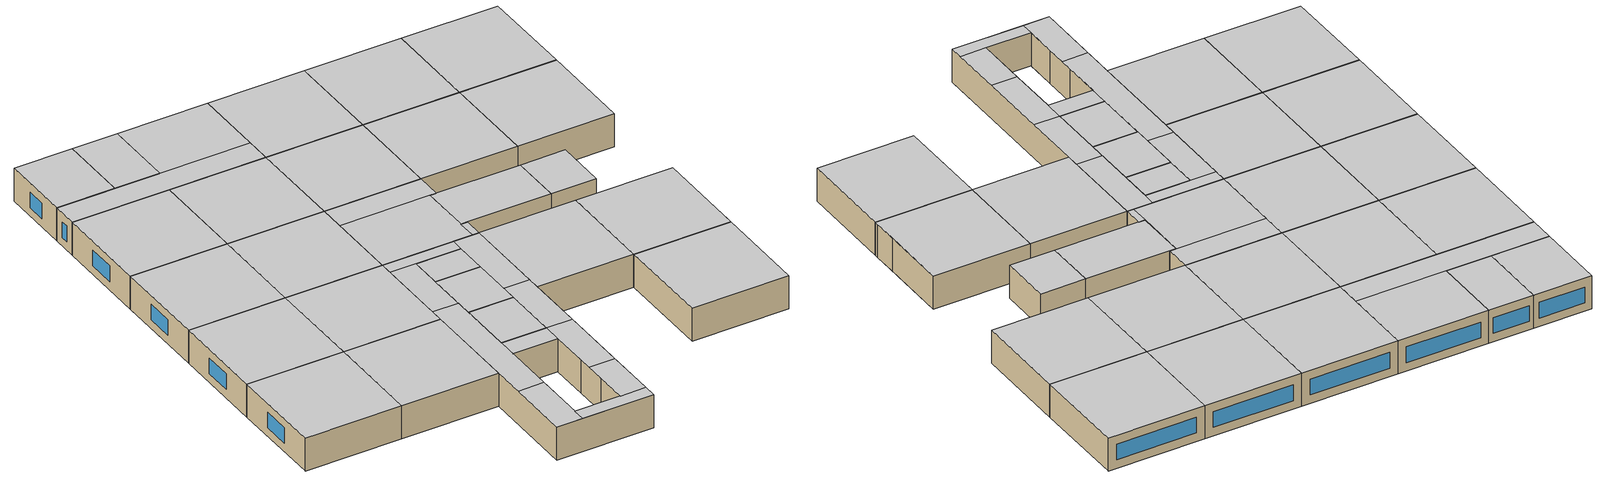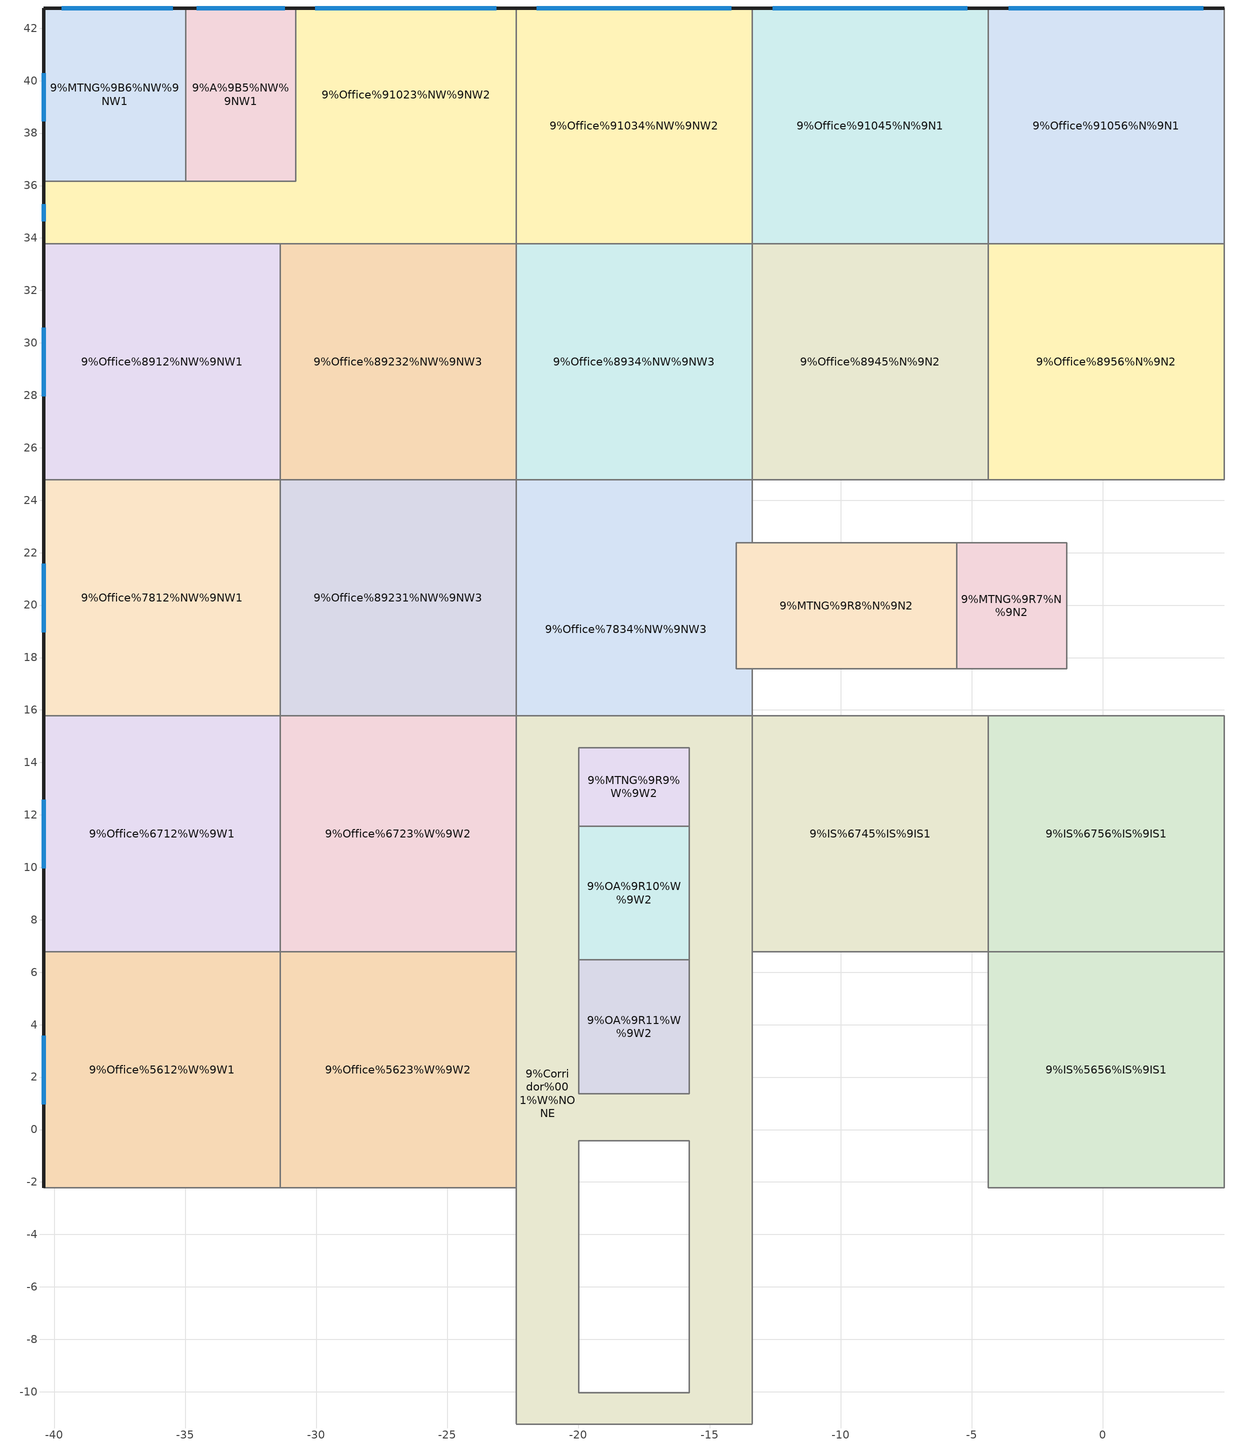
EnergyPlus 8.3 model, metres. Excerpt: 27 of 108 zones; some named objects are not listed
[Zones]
9%MTNG%9B6%NW%9NW1
 floor to OHUSupplyPlenum%OHU9 (Project Internal Floor): -34.98,36.16 -40.38,36.16 -40.38,42.77 -34.98,42.77 z34.68
 wall outside (Project Wall): -34.98,42.77 -40.38,42.77 -40.38,36.16 z34.68:37.85
 wall to 9%A%9B5%NW%9NW1 (Project Partition): -34.98,36.16 -34.98,42.77 z34.68:37.85
 wall to 9%Office%91023%NW%9NW2 (Project Partition): -40.38,36.16 -34.98,36.16 z34.68:37.85
 window (Project Window): -35.47,42.77 -39.7,42.77 / -40.38,40.29 -40.38,38.45 z35.49:36.99
 ceiling to OHUReturnPlenum%OHU9 (Project Internal Floor): -40.38,36.16 -34.98,36.16 -34.98,42.77 -40.38,42.77 z37.85
9%A%9B5%NW%9NW1
 floor to OHUSupplyPlenum%OHU9 (Project Internal Floor): -30.78,36.16 -34.98,36.16 -34.98,42.77 -30.78,42.77 z34.68
 wall outside (Project Wall): -30.78,42.77 -34.98,42.77 z34.68:37.85
 wall to 9%Office%91023%NW%9NW2 (Project Partition): -34.98,36.16 -30.78,36.16 -30.78,42.77 z34.68:37.85
 window (Project Window): -31.2,42.77 -34.57,42.77 z35.49:36.99
 ceiling to OHUReturnPlenum%OHU9 (Project Internal Floor): -34.98,36.16 -30.78,36.16 -30.78,42.77 -34.98,42.77 z37.85
9%Office%8912%NW%9NW1
 floor to OHUSupplyPlenum%OHU9 (Project Internal Floor): -31.38,24.77 -40.38,24.77 -40.38,33.77 -31.38,33.77 z34.68
 wall outside (Project Wall): -40.38,33.77 -40.38,24.77 z34.68:37.85
 wall to 9%Office%89232%NW%9NW3 (Project Partition): -31.38,24.77 -31.38,33.77 z34.68:37.85
 wall to 9%Office%7812%NW%9NW1 (Project Partition): -40.38,24.77 -31.38,24.77 z34.68:37.85
 wall to 9%Office%91023%NW%9NW2 (Project Partition): -31.38,33.77 -40.38,33.77 z34.68:37.85
 window (Project Window): -40.38,30.57 -40.38,27.97 z35.49:36.99
 ceiling to OHUReturnPlenum%OHU9 (Project Internal Floor): -40.38,24.77 -31.38,24.77 -31.38,33.77 -40.38,33.77 z37.85
9%Office%91023%NW%9NW2
 floor to OHUSupplyPlenum%OHU9 (Project Internal Floor): -22.38,33.77 -40.38,33.77 -40.38,36.16 -22.38,36.16 z34.68; -22.38,36.16 -30.78,36.16 -30.78,42.77 -22.38,42.77 z34.68
 wall outside (Project Wall): -22.38,42.77 -30.78,42.77 / -40.38,36.16 -40.38,33.77 z34.68:37.85
 wall to 9%Office%91034%NW%9NW2 (Project Partition): -22.38,33.77 -22.38,42.77 z34.68:37.85
 wall to 9%Office%89232%NW%9NW3 (Project Partition): -31.38,33.77 -22.38,33.77 z34.68:37.85
 window (Project Window): -23.13,42.77 -30.04,42.77 / -40.38,35.29 -40.38,34.64 z35.49:36.99
 ceiling to OHUReturnPlenum%OHU9 (Project Internal Floor): -30.78,36.16 -22.38,36.16 -22.38,42.77 -30.78,42.77 z37.85; -40.38,33.77 -22.38,33.77 -22.38,36.16 -40.38,36.16 z37.85
9%Office%8934%NW%9NW3
 floor to OHUSupplyPlenum%OHU9 (Project Internal Floor): -13.38,24.77 -22.38,24.77 -22.38,33.77 -13.38,33.77 z34.68
 wall to 9%Office%8945%N%9N2 (Project Partition): -13.38,24.77 -13.38,33.77 z34.68:37.85
 wall to 9%Office%89232%NW%9NW3 (Project Partition): -22.38,33.77 -22.38,24.77 z34.68:37.85
 wall to 9%Office%7834%NW%9NW3 (Project Partition): -22.38,24.77 -13.38,24.77 z34.68:37.85
 wall to 9%Office%91034%NW%9NW2 (Project Partition): -13.38,33.77 -22.38,33.77 z34.68:37.85
 ceiling to OHUReturnPlenum%OHU9 (Project Internal Floor): -22.38,24.77 -13.38,24.77 -13.38,33.77 -22.38,33.77 z37.85
9%Office%8945%N%9N2
 floor to OHUSupplyPlenum%OHU9 (Project Internal Floor): -4.38,24.77 -13.38,24.77 -13.38,33.77 -4.38,33.77 z34.68
 wall to 9%Office%8956%N%9N2 (Project Partition): -4.38,24.77 -4.38,33.77 z34.68:37.85
 wall to 9%Office%91045%N%9N1 (Project Partition): -4.38,33.77 -13.38,33.77 z34.68:37.85
 wall to 9%Corridor%000%N%NONE (Project Partition): -13.38,24.77 -4.38,24.77 z34.68:37.85
 ceiling to OHUReturnPlenum%OHU9 (Project Internal Floor): -13.38,24.77 -4.38,24.77 -4.38,33.77 -13.38,33.77 z37.85
9%Office%89232%NW%9NW3
 floor to OHUSupplyPlenum%OHU9 (Project Internal Floor): -22.38,24.77 -31.38,24.77 -31.38,33.77 -22.38,33.77 z34.68
 wall to 9%Office%89231%NW%9NW3 (Project Partition): -31.38,24.77 -22.38,24.77 z34.68:37.85
 ceiling to OHUReturnPlenum%OHU9 (Project Internal Floor): -31.38,24.77 -22.38,24.77 -22.38,33.77 -31.38,33.77 z37.85
9%Office%89231%NW%9NW3
 floor to OHUSupplyPlenum%OHU9 (Project Internal Floor): -22.38,15.77 -31.38,15.77 -31.38,24.77 -22.38,24.77 z34.68
 wall to 9%Office%7812%NW%9NW1 (Project Partition): -31.38,24.77 -31.38,15.77 z34.68:37.85
 wall to 9%Office%6723%W%9W2 (Project Partition): -31.38,15.77 -22.38,15.77 z34.68:37.85
 wall to 9%Office%7834%NW%9NW3 (Project Partition): -22.38,15.77 -22.38,24.77 z34.68:37.85
 ceiling to OHUReturnPlenum%OHU9 (Project Internal Floor): -31.38,15.77 -22.38,15.77 -22.38,24.77 -31.38,24.77 z37.85
9%Office%7812%NW%9NW1
 floor to OHUSupplyPlenum%OHU9 (Project Internal Floor): -31.38,15.77 -40.38,15.77 -40.38,24.77 -31.38,24.77 z34.68
 wall outside (Project Wall): -40.38,24.77 -40.38,15.77 z34.68:37.85
 wall to 9%Office%6712%W%9W1 (Project Partition): -40.38,15.77 -31.38,15.77 z34.68:37.85
 window (Project Window): -40.38,21.57 -40.38,18.97 z35.49:36.99
 ceiling to OHUReturnPlenum%OHU9 (Project Internal Floor): -40.38,15.77 -31.38,15.77 -31.38,24.77 -40.38,24.77 z37.85
9%IS%6756%IS%9IS1
 floor to OHUSupplyPlenum%OHU9 (Project Internal Floor): 4.62,6.77 -4.38,6.77 -4.38,15.77 4.62,15.77 z34.68
 wall to 9%Hall%6779%NONE%9E1 (Project Partition): 4.62,7.18 4.62,9.37 z34.68:37.85
 wall to 9%Corridor%000%N%NONE (Project Partition): 4.62,15.77 -4.38,15.77 z34.68:37.85
 wall to 9%IS%6745%IS%9IS1 (Project Partition): -4.38,15.77 -4.38,6.77 z34.68:37.85
 wall to 9%RSTRM%M1%EXT%NONE (Project Partition): 4.62,9.37 4.62,15.77 z34.68:37.85
 wall to 9%IS%5656%IS%9IS1 (Project Partition): -4.38,6.77 4.62,6.77 z34.68:37.85
 wall to 9%RSTRM%F%EXT%NONE (Project Partition): 4.62,6.77 4.62,7.18 z34.68:37.85
 ceiling to OHUReturnPlenum%OHU9 (Project Internal Floor): -4.38,6.77 4.62,6.77 4.62,15.77 -4.38,15.77 z37.85
9%Office%7834%NW%9NW3
 floor to OHUSupplyPlenum%OHU9 (Project Internal Floor): -13.38,15.77 -13.98,15.77 -13.98,17.57 -13.38,17.57 z34.68; -13.38,22.37 -22.38,22.37 -22.38,24.77 -13.38,24.77 z34.68; -13.98,15.77 -22.38,15.77 -22.38,22.37 -13.98,22.37 z34.68
 wall to 9%Corridor%001%W%NONE (Project Partition): -22.38,15.77 -13.38,15.77 z34.68:37.85
 wall to 9%MTNG%9R8%N%9N2 (Project Partition): -13.38,17.57 -13.98,17.57 -13.98,22.37 -13.38,22.37 z34.68:37.85
 wall to 9%Corridor%000%N%NONE (Project Partition): -13.38,15.77 -13.38,17.57 / -13.38,22.37 -13.38,24.77 z34.68:37.85
 ceiling to OHUReturnPlenum%OHU9 (Project Internal Floor): -13.98,15.77 -13.38,15.77 -13.38,17.57 -13.98,17.57 z37.85; -22.38,15.77 -13.98,15.77 -13.98,22.37 -22.38,22.37 z37.85; -22.38,22.37 -13.38,22.37 -13.38,24.77 -22.38,24.77 z37.85
9%Office%6723%W%9W2
 floor to OHUSupplyPlenum%OHU9 (Project Internal Floor): -22.38,6.77 -31.38,6.77 -31.38,15.77 -22.38,15.77 z34.68
 wall to 9%Office%6712%W%9W1 (Project Partition): -31.38,15.77 -31.38,6.77 z34.68:37.85
 wall to 9%Corridor%001%W%NONE (Project Partition): -22.38,6.77 -22.38,15.77 z34.68:37.85
 wall to 9%Office%5623%W%9W2 (Project Partition): -31.38,6.77 -22.38,6.77 z34.68:37.85
 ceiling to OHUReturnPlenum%OHU9 (Project Internal Floor): -31.38,6.77 -22.38,6.77 -22.38,15.77 -31.38,15.77 z37.85
9%Office%6712%W%9W1
 floor to OHUSupplyPlenum%OHU9 (Project Internal Floor): -31.38,6.77 -40.38,6.77 -40.38,15.77 -31.38,15.77 z34.68
 wall outside (Project Wall): -40.38,15.77 -40.38,6.77 z34.68:37.85
 wall to 9%Office%5612%W%9W1 (Project Partition): -40.38,6.77 -31.38,6.77 z34.68:37.85
 window (Project Window): -40.38,12.57 -40.38,9.97 z35.49:36.99
 ceiling to OHUReturnPlenum%OHU9 (Project Internal Floor): -40.38,6.77 -31.38,6.77 -31.38,15.77 -40.38,15.77 z37.85
9%Office%8956%N%9N2
 floor to OHUSupplyPlenum%OHU9 (Project Internal Floor): 4.62,24.77 -4.38,24.77 -4.38,33.77 4.62,33.77 z34.68
 wall to 9%Office%8967%N%9N2 (Project Partition): 4.62,24.77 4.62,33.77 z34.68:37.85
 wall to 9%Office%91056%N%9N1 (Project Partition): 4.62,33.77 -4.38,33.77 z34.68:37.85
 wall to 9%Corridor%000%N%NONE (Project Partition): -4.38,24.77 4.62,24.77 z34.68:37.85
 ceiling to OHUReturnPlenum%OHU9 (Project Internal Floor): -4.38,24.77 4.62,24.77 4.62,33.77 -4.38,33.77 z37.85
9%OA%9R10%W%9W2
 floor to OHUSupplyPlenum%OHU9 (Project Internal Floor): -15.78,6.47 -19.98,6.47 -19.98,11.57 -15.78,11.57 z34.68
 wall to 9%Corridor%001%W%NONE (Project Partition): -15.78,6.47 -15.78,11.57 / -19.98,11.57 -19.98,6.47 z34.68:37.85
 wall to 9%MTNG%9R9%W%9W2 (Project Partition): -15.78,11.57 -19.98,11.57 z34.68:37.85
 wall to 9%OA%9R11%W%9W2 (Project Partition): -19.98,6.47 -15.78,6.47 z34.68:37.85
 ceiling to OHUReturnPlenum%OHU9 (Project Internal Floor): -19.98,6.47 -15.78,6.47 -15.78,11.57 -19.98,11.57 z37.85
9%Corridor%001%W%NONE
 floor to OHUSupplyPlenum%OHU9 (Project Internal Floor): -19.98,-11.23 -22.38,-11.23 -22.38,-5.23 -19.98,-5.23 z34.68; -13.38,-11.23 -19.98,-11.23 -19.98,-10.03 -13.38,-10.03 z34.68; -13.38,-10.03 -15.78,-10.03 -15.78,-5.23 -13.38,-5.23 z34.68; -13.38,1.37 -15.78,1.37 -15.78,7.97 -13.38,7.97 z34.68; -13.38,-5.23 -15.78,-5.23 -15.78,1.37 -13.38,1.37 z34.68; -15.78,-0.43 -19.98,-0.43 -19.98,1.37 -15.78,1.37 z34.68; -19.98,7.97 -22.38,7.97 -22.38,14.57 -19.98,14.57 z34.68; -19.98,-5.23 -22.38,-5.23 -22.38,7.97 -19.98,7.97 z34.68; -15.78,14.57 -22.38,14.57 -22.38,15.77 -15.78,15.77 z34.68; -13.38,7.97 -15.78,7.97 -15.78,15.77 -13.38,15.77 z34.68
 wall to 9%MTNG%9R9%W%9W2 (Project Partition): -19.98,11.57 -19.98,14.57 -15.78,14.57 -15.78,11.57 z34.68:37.85
 wall to 9%OA%9R11%W%9W2 (Project Partition): -15.78,6.47 -15.78,1.37 -19.98,1.37 -19.98,6.47 z34.68:37.85
 wall to 9%ISRoom%9R14%W%9W2 (Project Partition): -15.78,-7.03 -15.78,-10.03 -19.98,-10.03 -19.98,-7.03 z34.68:37.85
 wall to 9%ISRoom%9R13%W%9W2 (Project Partition): -15.78,-4.03 -15.78,-7.03 / -19.98,-7.03 -19.98,-4.03 z34.68:37.85
 wall to 9%ISRoom%9R12%W%9W2 (Project Partition): -19.98,-4.03 -19.98,-0.43 -15.78,-0.43 -15.78,-4.03 z34.68:37.85
 wall to 9%IS%6745%IS%9IS1 (Project Partition): -13.38,6.77 -13.38,15.77 z34.68:37.85
 wall to 9%Office%5623%W%9W2 (Project Partition): -22.38,6.77 -22.38,-2.23 z34.68:37.85
 wall to 9%Office%4523%W%9W2 (Project Partition): -22.38,-2.23 -22.38,-11.23 z34.68:37.85
 wall to 9%Corridor%000%SW%NONE (Project Partition): -22.38,-11.23 -13.38,-11.23 z34.68:37.85
 wall to 9%Stair%0%NONE%NONE (Project Partition): -13.38,-11.23 -13.38,6.77 z34.68:37.85
 ceiling to OHUReturnPlenum%OHU9 (Project Internal Floor): -22.38,-5.23 -19.98,-5.23 -19.98,7.97 -22.38,7.97 z37.85; -22.38,7.97 -19.98,7.97 -19.98,14.57 -22.38,14.57 z37.85; -22.38,14.57 -15.78,14.57 -15.78,15.77 -22.38,15.77 z37.85; -15.78,7.97 -13.38,7.97 -13.38,15.77 -15.78,15.77 z37.85; -15.78,-10.03 -13.38,-10.03 -13.38,-5.23 -15.78,-5.23 z37.85; -19.98,-11.23 -13.38,-11.23 -13.38,-10.03 -19.98,-10.03 z37.85; -22.38,-11.23 -19.98,-11.23 -19.98,-5.23 -22.38,-5.23 z37.85; -15.78,1.37 -13.38,1.37 -13.38,7.97 -15.78,7.97 z37.85; -19.98,-0.43 -15.78,-0.43 -15.78,1.37 -19.98,1.37 z37.85; -15.78,-5.23 -13.38,-5.23 -13.38,1.37 -15.78,1.37 z37.85
9%Office%5623%W%9W2
 floor to OHUSupplyPlenum%OHU9 (Project Internal Floor): -22.38,-2.23 -31.38,-2.23 -31.38,6.77 -22.38,6.77 z34.68
 wall to 9%Office%4523%W%9W2 (Project Partition): -31.38,-2.23 -22.38,-2.23 z34.68:37.85
 wall to 9%Office%5612%W%9W1 (Project Partition): -31.38,6.77 -31.38,-2.23 z34.68:37.85
 ceiling to OHUReturnPlenum%OHU9 (Project Internal Floor): -31.38,-2.23 -22.38,-2.23 -22.38,6.77 -31.38,6.77 z37.85
9%OA%9R11%W%9W2
 floor to OHUSupplyPlenum%OHU9 (Project Internal Floor): -15.78,1.37 -19.98,1.37 -19.98,6.47 -15.78,6.47 z34.68
 ceiling to OHUReturnPlenum%OHU9 (Project Internal Floor): -19.98,1.37 -15.78,1.37 -15.78,6.47 -19.98,6.47 z37.85
9%MTNG%9R8%N%9N2
 floor to OHUSupplyPlenum%OHU9 (Project Internal Floor): -5.58,17.57 -13.98,17.57 -13.98,22.37 -5.58,22.37 z34.68
 wall to 9%Corridor%000%N%NONE (Project Partition): -13.38,17.57 -5.58,17.57 / -5.58,22.37 -13.38,22.37 z34.68:37.85
 wall to 9%MTNG%9R7%N%9N2 (Project Partition): -5.58,17.57 -5.58,22.37 z34.68:37.85
 ceiling to OHUReturnPlenum%OHU9 (Project Internal Floor): -13.98,17.57 -5.58,17.57 -5.58,22.37 -13.98,22.37 z37.85
9%IS%5656%IS%9IS1
 floor to OHUSupplyPlenum%OHU9 (Project Internal Floor): 4.62,-2.23 -4.38,-2.23 -4.38,6.77 4.62,6.77 z34.68
 wall to 9%Stair%0%NONE%NONE (Project Partition): -4.38,6.77 -4.38,-2.23 z34.68:37.85
 wall to 9%RSTRM%F%EXT%NONE (Project Partition): 4.62,-2.23 4.62,6.77 z34.68:37.85
 wall to 9%IS%4556%IS%9IS1 (Project Partition): -4.38,-2.23 4.62,-2.23 z34.68:37.85
 ceiling to OHUReturnPlenum%OHU9 (Project Internal Floor): -4.38,-2.23 4.62,-2.23 4.62,6.77 -4.38,6.77 z37.85
9%Office%91056%N%9N1
 floor to OHUSupplyPlenum%OHU9 (Project Internal Floor): 4.62,33.77 -4.38,33.77 -4.38,42.77 4.62,42.77 z34.68
 wall outside (Project Wall): 4.62,42.77 -4.38,42.77 z34.68:37.85
 wall to 9%Office%91067%N%9N1 (Project Partition): 4.62,33.77 4.62,42.77 z34.68:37.85
 wall to 9%Office%91045%N%9N1 (Project Partition): -4.38,42.77 -4.38,33.77 z34.68:37.85
 window (Project Window): 3.83,42.77 -3.59,42.77 z35.49:36.99
 ceiling to OHUReturnPlenum%OHU9 (Project Internal Floor): -4.38,33.77 4.62,33.77 4.62,42.77 -4.38,42.77 z37.85
9%MTNG%9R7%N%9N2
 floor to OHUSupplyPlenum%OHU9 (Project Internal Floor): -1.38,17.57 -5.58,17.57 -5.58,22.37 -1.38,22.37 z34.68
 wall to 9%Corridor%000%N%NONE (Project Partition): -5.58,17.57 -1.38,17.57 -1.38,22.37 -5.58,22.37 z34.68:37.85
 ceiling to OHUReturnPlenum%OHU9 (Project Internal Floor): -5.58,17.57 -1.38,17.57 -1.38,22.37 -5.58,22.37 z37.85
9%MTNG%9R9%W%9W2
 floor to OHUSupplyPlenum%OHU9 (Project Internal Floor): -15.78,11.57 -19.98,11.57 -19.98,14.57 -15.78,14.57 z34.68
 ceiling to OHUReturnPlenum%OHU9 (Project Internal Floor): -19.98,11.57 -15.78,11.57 -15.78,14.57 -19.98,14.57 z37.85
9%Office%91034%NW%9NW2
 floor to OHUSupplyPlenum%OHU9 (Project Internal Floor): -13.38,33.77 -22.38,33.77 -22.38,42.77 -13.38,42.77 z34.68
 wall outside (Project Wall): -13.38,42.77 -22.38,42.77 z34.68:37.85
 wall to 9%Office%91045%N%9N1 (Project Partition): -13.38,33.77 -13.38,42.77 z34.68:37.85
 window (Project Window): -14.17,42.77 -21.59,42.77 z35.49:36.99
 ceiling to OHUReturnPlenum%OHU9 (Project Internal Floor): -22.38,33.77 -13.38,33.77 -13.38,42.77 -22.38,42.77 z37.85
9%Office%91045%N%9N1
 floor to OHUSupplyPlenum%OHU9 (Project Internal Floor): -4.38,33.77 -13.38,33.77 -13.38,42.77 -4.38,42.77 z34.68
 wall outside (Project Wall): -4.38,42.77 -13.38,42.77 z34.68:37.85
 window (Project Window): -5.17,42.77 -12.59,42.77 z35.49:36.99
 ceiling to OHUReturnPlenum%OHU9 (Project Internal Floor): -13.38,33.77 -4.38,33.77 -4.38,42.77 -13.38,42.77 z37.85
9%IS%6745%IS%9IS1
 floor to OHUSupplyPlenum%OHU9 (Project Internal Floor): -4.38,6.77 -13.38,6.77 -13.38,15.77 -4.38,15.77 z34.68
 wall to 9%Corridor%000%N%NONE (Project Partition): -4.38,15.77 -13.38,15.77 z34.68:37.85
 wall to 9%Stair%0%NONE%NONE (Project Partition): -13.38,6.77 -4.38,6.77 z34.68:37.85
 ceiling to OHUReturnPlenum%OHU9 (Project Internal Floor): -13.38,6.77 -4.38,6.77 -4.38,15.77 -13.38,15.77 z37.85
9%Office%5612%W%9W1
 floor to OHUSupplyPlenum%OHU9 (Project Internal Floor): -31.38,-2.23 -40.38,-2.23 -40.38,6.77 -31.38,6.77 z34.68
 wall outside (Project Wall): -40.38,6.77 -40.38,-2.23 z34.68:37.85
 wall to 9%Office%4512%W%9W1 (Project Partition): -40.38,-2.23 -31.38,-2.23 z34.68:37.85
 window (Project Window): -40.38,3.57 -40.38,0.97 z35.49:36.99
 ceiling to OHUReturnPlenum%OHU9 (Project Internal Floor): -40.38,-2.23 -31.38,-2.23 -31.38,6.77 -40.38,6.77 z37.85
[Site:Location]
TOSHIBA Smart Community Center: Latitude=35.43; Longitude=139.65; Time Zone=9; Elevation=42
[Site:GroundTemperature:Shallow]
14, 14, 14, 14, 14, 14, 14, 14, 14, 14, 14, 14
[Building]
Building: North Axis=0; Terrain=Suburbs; Loads Convergence Tolerance Value=0.04; Temperature Convergence Tolerance Value=0.4; Solar Distribution=FullExterior; Maximum Number of Warmup Days=25; Minimum Number of Warmup Days=6
[Site:GroundTemperature:BuildingSurface]
18, 18, 18, 18, 18, 18, 18, 18, 18, 18, 18, 18
[SizingPeriod:DesignDay] Day of Month=15; Humidity Condition Type=WetBulb; Rain Indicator=No; Snow Indicator=No; Daylight Saving Time Indicator=No
Name | Month | Day Type | Maximum Dry-Bulb Temperature | Daily Dry-Bulb Temperature Range | Wetbulb or DewPoint at Maximum Dry-Bulb | Barometric Pressure | Wind Speed | Wind Direction | Solar Model Indicator | ASHRAE Clear Sky Optical Depth for Beam Irradiance (taub) | ASHRAE Clear Sky Optical Depth for Diffuse Irradiance (taud) | Sky Clearness
Summer Design Day in TOSHIBA Smart Community Center Jul | 7 | SummerDesignDay | 31 | 7.7 | 25 | 100905 | 4.8 | 210 | ASHRAETau | 0.546 | 1.827
Winter Design Day in TOSHIBA Smart Community Center | 1 | WinterDesignDay | -6.9 | 0 | -6.9 | 100821.5 | 1.1 | 0 | ASHRAEClearSky |  |  | 0
[Site:GroundTemperature:FCfactorMethod]
January Ground Temperature=3.79; February Ground Temperature=2.88; March Ground Temperature=4.49; April Ground Temperature=7.01; May Ground Temperature=13.59; June Ground Temperature=18.68; July Ground Temperature=22.1; August Ground Temperature=23.15; September Ground Temperature=21.37; October Ground Temperature=17.42; November Ground Temperature=12.15; December Ground Temperature=7.26
[Site:GroundReflectance:SnowModifier]
2, 2
[Site:GroundReflectance]
0.2, 0.2, 0.2, 0.2, 0.2, 0.2, 0.2, 0.2, 0.2, 0.2, 0.2, 0.2
[Site:GroundTemperature:Deep]
14, 14, 14, 14, 14, 14, 14, 14, 14, 14, 14, 14
[WindowMaterial:SimpleGlazingSystem]
Simple Baseline: U-Factor=3.69; Solar Heat Gain Coefficient=0.25
[Construction]
Project Wall: Stucco, Gypsum Board, Wall Insulation, Gypsum Board
Project Partition: 1/2IN Gypsum, 1/2IN Gypsum
Project Internal Floor: Cast Concrete
Project Window: Simple Baseline
[Material] Thermal Absorptance=0.9; Solar Absorptance=0.7; Visible Absorptance=0.7
Name | Roughness | Thickness | Conductivity | Density | Specific Heat
Gypsum Board | MediumRough | 0.0159 | 0.16 | 800 | 1090
Stucco | Rough | 0.0254 | 0.72 | 1856 | 840
1/2IN Gypsum | Smooth | 0.01271 | 0.16 | 800 | 1090
Cast Concrete | Rough | 0.1 | 1.4 | 2100 | 840
[Material:NoMass]
Wall Insulation: Roughness=Rough; Thermal Resistance=1.8; Thermal Absorptance=0.9; Solar Absorptance=0.7; Visible Absorptance=0.7
[DesignSpecification:OutdoorAir] Outdoor Air Method=Sum; Outdoor Air Flow per Person=0.00472; Outdoor Air Flow per Zone Floor Area=0.000508; Outdoor Air Flow per Zone=0
9%OFFICE%5623%W%9W2 OutdoorAir; 9%OA%9R11%W%9W2 OutdoorAir; 9%MTNG%9R9%W%9W2 OutdoorAir; 9%OFFICE%8945%N%9N2 OutdoorAir; 9%OFFICE%8956%N%9N2 OutdoorAir; 9%OFFICE%6723%W%9W2 OutdoorAir; 9%MTNG%9R8%N%9N2 OutdoorAir; 9%OA%9R10%W%9W2 OutdoorAir; 9%MTNG%9R7%N%9N2 OutdoorAir; 9%OFFICE%5623%W%9W2 OutdoorAir; 9%OFFICE%8934%NW%9NW3 OutdoorAir; 9%OFFICE%7834%NW%9NW3 OutdoorAir; 9%OFFICE%89232%NW%9NW3 OutdoorAir; 9%OFFICE%89231%NW%9NW3 OutdoorAir; 9%OFFICE%8934%NW%9NW3 OutdoorAir; 9%OFFICE%7834%NW%9NW3 OutdoorAir; 9%OFFICE%89232%NW%9NW3 OutdoorAir; 9%OFFICE%89231%NW%9NW3 OutdoorAir; 9%OFFICE%91034%NW%9NW2 OutdoorAir; 9%OFFICE%91023%NW%9NW2 OutdoorAir; 9%OA%9R11%W%9W2 OutdoorAir; 9%OFFICE%8945%N%9N2 OutdoorAir; 9%OFFICE%8956%N%9N2 OutdoorAir; 9%MTNG%9R9%W%9W2 OutdoorAir; 9%MTNG%9R8%N%9N2 OutdoorAir; 9%MTNG%9R7%N%9N2 OutdoorAir; 9%IS%6745%IS%9IS1 OutdoorAir; 9%OFFICE%8934%NW%9NW3 OutdoorAir; 9%IS%6756%IS%9IS1 OutdoorAir; 9%OFFICE%8945%N%9N2 OutdoorAir; 9%OFFICE%7834%NW%9NW3 OutdoorAir; 9%IS%5656%IS%9IS1 OutdoorAir; 9%OFFICE%8956%N%9N2 OutdoorAir; 9%OFFICE%89232%NW%9NW3 OutdoorAir; 9%OFFICE%89231%NW%9NW3 OutdoorAir; 9%OFFICE%91034%NW%9NW2 OutdoorAir; 9%OFFICE%91023%NW%9NW2 OutdoorAir; 9%OFFICE%91034%NW%9NW2 OutdoorAir; 9%OFFICE%91023%NW%9NW2 OutdoorAir; 9%MTNG%9R8%N%9N2 OutdoorAir; 9%IS%6745%IS%9IS1 OutdoorAir; 9%MTNG%9R7%N%9N2 OutdoorAir; 9%IS%6756%IS%9IS1 OutdoorAir; 9%IS%5656%IS%9IS1 OutdoorAir; 9%IS%6745%IS%9IS1 OutdoorAir; 9%IS%6756%IS%9IS1 OutdoorAir; 9%IS%5656%IS%9IS1 OutdoorAir; 9%OFFICE%6712%W%9W1 OutdoorAir; 9%OFFICE%5612%W%9W1 OutdoorAir; 9%OFFICE%6712%W%9W1 OutdoorAir; 9%OFFICE%5612%W%9W1 OutdoorAir; 9%OFFICE%6712%W%9W1 OutdoorAir; 9%OFFICE%5612%W%9W1 OutdoorAir; 9%MTNG%9B6%NW%9NW1 OutdoorAir; 9%A%9B5%NW%9NW1 OutdoorAir; 9%OFFICE%8912%NW%9NW1 OutdoorAir; 9%OFFICE%7812%NW%9NW1 OutdoorAir; 9%MTNG%9B6%NW%9NW1 OutdoorAir; 9%A%9B5%NW%9NW1 OutdoorAir; 9%OFFICE%8912%NW%9NW1 OutdoorAir; 9%OFFICE%7812%NW%9NW1 OutdoorAir; 9%MTNG%9B6%NW%9NW1 OutdoorAir; 9%A%9B5%NW%9NW1 OutdoorAir; 9%OFFICE%8912%NW%9NW1 OutdoorAir; 9%OFFICE%7812%NW%9NW1 OutdoorAir; 9%OFFICE%6723%W%9W2 OutdoorAir; 9%OFFICE%91045%N%9N1 OutdoorAir; 9%OFFICE%91056%N%9N1 OutdoorAir; 9%OFFICE%91045%N%9N1 OutdoorAir; 9%OFFICE%91056%N%9N1 OutdoorAir; 9%OFFICE%91045%N%9N1 OutdoorAir; 9%OFFICE%91056%N%9N1 OutdoorAir; 9%OA%9R10%W%9W2 OutdoorAir; 9%OFFICE%5623%W%9W2 OutdoorAir; 9%OA%9R11%W%9W2 OutdoorAir; 9%MTNG%9R9%W%9W2 OutdoorAir; 9%OFFICE%6723%W%9W2 OutdoorAir; 9%OA%9R10%W%9W2 OutdoorAir
[ZoneControl:Thermostat] Control Type Schedule=HVACTemplate-Always 4; Control 1=DualSetPoint
Name | Zone or ZoneList
9%OFFICE%5623%W%9W2 Control; 9%OFFICE%5623%W%9W2 Control; 9%OFFICE%5623%W%9W2 Control | 9%OFFICE%5623%W%9W2
9%OA%9R11%W%9W2 Control; 9%OA%9R11%W%9W2 Control; 9%OA%9R11%W%9W2 Control | 9%OA%9R11%W%9W2
9%MTNG%9R9%W%9W2 Control; 9%MTNG%9R9%W%9W2 Control; 9%MTNG%9R9%W%9W2 Control | 9%MTNG%9R9%W%9W2
9%OFFICE%6723%W%9W2 Control; 9%OFFICE%6723%W%9W2 Control; 9%OFFICE%6723%W%9W2 Control | 9%OFFICE%6723%W%9W2
9%OA%9R10%W%9W2 Control; 9%OA%9R10%W%9W2 Control; 9%OA%9R10%W%9W2 Control | 9%OA%9R10%W%9W2
9%OFFICE%8934%NW%9NW3 Control; 9%OFFICE%8934%NW%9NW3 Control; 9%OFFICE%8934%NW%9NW3 Control | 9%OFFICE%8934%NW%9NW3
9%OFFICE%7834%NW%9NW3 Control; 9%OFFICE%7834%NW%9NW3 Control; 9%OFFICE%7834%NW%9NW3 Control | 9%OFFICE%7834%NW%9NW3
9%OFFICE%89232%NW%9NW3 Control; 9%OFFICE%89232%NW%9NW3 Control; 9%OFFICE%89232%NW%9NW3 Control | 9%OFFICE%89232%NW%9NW3
9%OFFICE%89231%NW%9NW3 Control; 9%OFFICE%89231%NW%9NW3 Control; 9%OFFICE%89231%NW%9NW3 Control | 9%OFFICE%89231%NW%9NW3
9%OFFICE%8945%N%9N2 Control; 9%OFFICE%8945%N%9N2 Control; 9%OFFICE%8945%N%9N2 Control | 9%OFFICE%8945%N%9N2
9%OFFICE%8956%N%9N2 Control; 9%OFFICE%8956%N%9N2 Control; 9%OFFICE%8956%N%9N2 Control | 9%OFFICE%8956%N%9N2
9%MTNG%9R8%N%9N2 Control; 9%MTNG%9R8%N%9N2 Control; 9%MTNG%9R8%N%9N2 Control | 9%MTNG%9R8%N%9N2
9%MTNG%9R7%N%9N2 Control; 9%MTNG%9R7%N%9N2 Control; 9%MTNG%9R7%N%9N2 Control | 9%MTNG%9R7%N%9N2
9%OFFICE%91034%NW%9NW2 Control; 9%OFFICE%91034%NW%9NW2 Control; 9%OFFICE%91034%NW%9NW2 Control | 9%OFFICE%91034%NW%9NW2
9%OFFICE%91023%NW%9NW2 Control; 9%OFFICE%91023%NW%9NW2 Control; 9%OFFICE%91023%NW%9NW2 Control | 9%OFFICE%91023%NW%9NW2
9%IS%6745%IS%9IS1 Control; 9%IS%6745%IS%9IS1 Control; 9%IS%6745%IS%9IS1 Control | 9%IS%6745%IS%9IS1
9%IS%6756%IS%9IS1 Control; 9%IS%6756%IS%9IS1 Control; 9%IS%6756%IS%9IS1 Control | 9%IS%6756%IS%9IS1
9%IS%5656%IS%9IS1 Control; 9%IS%5656%IS%9IS1 Control; 9%IS%5656%IS%9IS1 Control | 9%IS%5656%IS%9IS1
9%OFFICE%6712%W%9W1 Control; 9%OFFICE%6712%W%9W1 Control; 9%OFFICE%6712%W%9W1 Control | 9%OFFICE%6712%W%9W1
9%OFFICE%5612%W%9W1 Control; 9%OFFICE%5612%W%9W1 Control; 9%OFFICE%5612%W%9W1 Control | 9%OFFICE%5612%W%9W1
9%MTNG%9B6%NW%9NW1 Control; 9%MTNG%9B6%NW%9NW1 Control; 9%MTNG%9B6%NW%9NW1 Control | 9%MTNG%9B6%NW%9NW1
9%A%9B5%NW%9NW1 Control; 9%A%9B5%NW%9NW1 Control; 9%A%9B5%NW%9NW1 Control | 9%A%9B5%NW%9NW1
9%OFFICE%8912%NW%9NW1 Control; 9%OFFICE%8912%NW%9NW1 Control; 9%OFFICE%8912%NW%9NW1 Control | 9%OFFICE%8912%NW%9NW1
9%OFFICE%7812%NW%9NW1 Control; 9%OFFICE%7812%NW%9NW1 Control; 9%OFFICE%7812%NW%9NW1 Control | 9%OFFICE%7812%NW%9NW1
9%OFFICE%91045%N%9N1 Control; 9%OFFICE%91045%N%9N1 Control; 9%OFFICE%91045%N%9N1 Control | 9%OFFICE%91045%N%9N1
9%OFFICE%91056%N%9N1 Control; 9%OFFICE%91056%N%9N1 Control; 9%OFFICE%91056%N%9N1 Control | 9%OFFICE%91056%N%9N1
[Sizing:Zone] Zone Cooling Design Supply Air Temperature Input Method=TemperatureDifference; Zone Cooling Design Supply Air Temperature=12.5; Zone Cooling Design Supply Air Temperature Difference=11; Zone Heating Design Supply Air Temperature Input Method=TemperatureDifference; Zone Heating Design Supply Air Temperature=50; Zone Heating Design Supply Air Temperature Difference=11; Zone Cooling Design Supply Air Humidity Ratio=0.009; Zone Heating Design Supply Air Humidity Ratio=0.004; Zone Heating Sizing Factor=1.25; Zone Cooling Sizing Factor=1.15; Cooling Design Air Flow Method=DesignDay; Cooling Design Air Flow Rate=0; Cooling Minimum Air Flow per Zone Floor Area=0.000762; Cooling Minimum Air Flow=0; Cooling Minimum Air Flow Fraction=0; Heating Design Air Flow Method=DesignDay; Heating Design Air Flow Rate=0
Name | Design Specification Outdoor Air Object
9%OFFICE%5623%W%9W2; 9%OFFICE%5623%W%9W2; 9%OFFICE%5623%W%9W2 | 9%OFFICE%5623%W%9W2 OutdoorAir
9%OA%9R11%W%9W2; 9%OA%9R11%W%9W2; 9%OA%9R11%W%9W2 | 9%OA%9R11%W%9W2 OutdoorAir
9%MTNG%9R9%W%9W2; 9%MTNG%9R9%W%9W2; 9%MTNG%9R9%W%9W2 | 9%MTNG%9R9%W%9W2 OutdoorAir
9%OFFICE%8945%N%9N2; 9%OFFICE%8945%N%9N2; 9%OFFICE%8945%N%9N2 | 9%OFFICE%8945%N%9N2 OutdoorAir
9%OFFICE%8956%N%9N2; 9%OFFICE%8956%N%9N2; 9%OFFICE%8956%N%9N2 | 9%OFFICE%8956%N%9N2 OutdoorAir
9%OFFICE%6723%W%9W2; 9%OFFICE%6723%W%9W2; 9%OFFICE%6723%W%9W2 | 9%OFFICE%6723%W%9W2 OutdoorAir
9%MTNG%9R8%N%9N2; 9%MTNG%9R8%N%9N2; 9%MTNG%9R8%N%9N2 | 9%MTNG%9R8%N%9N2 OutdoorAir
9%OA%9R10%W%9W2; 9%OA%9R10%W%9W2; 9%OA%9R10%W%9W2 | 9%OA%9R10%W%9W2 OutdoorAir
9%MTNG%9R7%N%9N2; 9%MTNG%9R7%N%9N2; 9%MTNG%9R7%N%9N2 | 9%MTNG%9R7%N%9N2 OutdoorAir
9%OFFICE%8934%NW%9NW3; 9%OFFICE%8934%NW%9NW3; 9%OFFICE%8934%NW%9NW3 | 9%OFFICE%8934%NW%9NW3 OutdoorAir
9%OFFICE%7834%NW%9NW3; 9%OFFICE%7834%NW%9NW3; 9%OFFICE%7834%NW%9NW3 | 9%OFFICE%7834%NW%9NW3 OutdoorAir
9%OFFICE%89232%NW%9NW3; 9%OFFICE%89232%NW%9NW3; 9%OFFICE%89232%NW%9NW3 | 9%OFFICE%89232%NW%9NW3 OutdoorAir
9%OFFICE%89231%NW%9NW3; 9%OFFICE%89231%NW%9NW3; 9%OFFICE%89231%NW%9NW3 | 9%OFFICE%89231%NW%9NW3 OutdoorAir
9%OFFICE%91034%NW%9NW2; 9%OFFICE%91034%NW%9NW2; 9%OFFICE%91034%NW%9NW2 | 9%OFFICE%91034%NW%9NW2 OutdoorAir
9%OFFICE%91023%NW%9NW2; 9%OFFICE%91023%NW%9NW2; 9%OFFICE%91023%NW%9NW2 | 9%OFFICE%91023%NW%9NW2 OutdoorAir
9%IS%6745%IS%9IS1; 9%IS%6745%IS%9IS1; 9%IS%6745%IS%9IS1 | 9%IS%6745%IS%9IS1 OutdoorAir
9%IS%6756%IS%9IS1; 9%IS%6756%IS%9IS1; 9%IS%6756%IS%9IS1 | 9%IS%6756%IS%9IS1 OutdoorAir
9%IS%5656%IS%9IS1; 9%IS%5656%IS%9IS1; 9%IS%5656%IS%9IS1 | 9%IS%5656%IS%9IS1 OutdoorAir
9%OFFICE%6712%W%9W1; 9%OFFICE%6712%W%9W1; 9%OFFICE%6712%W%9W1 | 9%OFFICE%6712%W%9W1 OutdoorAir
9%OFFICE%5612%W%9W1; 9%OFFICE%5612%W%9W1; 9%OFFICE%5612%W%9W1 | 9%OFFICE%5612%W%9W1 OutdoorAir
9%MTNG%9B6%NW%9NW1; 9%MTNG%9B6%NW%9NW1; 9%MTNG%9B6%NW%9NW1 | 9%MTNG%9B6%NW%9NW1 OutdoorAir
9%A%9B5%NW%9NW1; 9%A%9B5%NW%9NW1; 9%A%9B5%NW%9NW1 | 9%A%9B5%NW%9NW1 OutdoorAir
9%OFFICE%8912%NW%9NW1; 9%OFFICE%8912%NW%9NW1; 9%OFFICE%8912%NW%9NW1 | 9%OFFICE%8912%NW%9NW1 OutdoorAir
9%OFFICE%7812%NW%9NW1; 9%OFFICE%7812%NW%9NW1; 9%OFFICE%7812%NW%9NW1 | 9%OFFICE%7812%NW%9NW1 OutdoorAir
9%OFFICE%91045%N%9N1; 9%OFFICE%91045%N%9N1; 9%OFFICE%91045%N%9N1 | 9%OFFICE%91045%N%9N1 OutdoorAir
9%OFFICE%91056%N%9N1; 9%OFFICE%91056%N%9N1; 9%OFFICE%91056%N%9N1 | 9%OFFICE%91056%N%9N1 OutdoorAir
[Zone equipment]
9%OFFICE%5623%W%9W2; 9%OFFICE%5623%W%9W2; 9%OFFICE%5623%W%9W2: 9%OFFICE%5623%W%9W2 VRF Unit
9%OA%9R11%W%9W2; 9%OA%9R11%W%9W2; 9%OA%9R11%W%9W2: 9%OA%9R11%W%9W2 VRF Unit
9%MTNG%9R9%W%9W2; 9%MTNG%9R9%W%9W2; 9%MTNG%9R9%W%9W2: 9%MTNG%9R9%W%9W2 VRF Unit
9%OFFICE%8945%N%9N2; 9%OFFICE%8945%N%9N2; 9%OFFICE%8945%N%9N2: 9%OFFICE%8945%N%9N2 VRF Unit
9%OFFICE%8956%N%9N2; 9%OFFICE%8956%N%9N2; 9%OFFICE%8956%N%9N2: 9%OFFICE%8956%N%9N2 VRF Unit
9%OFFICE%6723%W%9W2; 9%OFFICE%6723%W%9W2; 9%OFFICE%6723%W%9W2: 9%OFFICE%6723%W%9W2 VRF Unit
9%MTNG%9R8%N%9N2; 9%MTNG%9R8%N%9N2; 9%MTNG%9R8%N%9N2: 9%MTNG%9R8%N%9N2 VRF Unit
9%OA%9R10%W%9W2; 9%OA%9R10%W%9W2; 9%OA%9R10%W%9W2: 9%OA%9R10%W%9W2 VRF Unit
9%MTNG%9R7%N%9N2; 9%MTNG%9R7%N%9N2; 9%MTNG%9R7%N%9N2: 9%MTNG%9R7%N%9N2 VRF Unit
9%OFFICE%8934%NW%9NW3; 9%OFFICE%8934%NW%9NW3; 9%OFFICE%8934%NW%9NW3: 9%OFFICE%8934%NW%9NW3 VRF Unit
9%OFFICE%7834%NW%9NW3; 9%OFFICE%7834%NW%9NW3; 9%OFFICE%7834%NW%9NW3: 9%OFFICE%7834%NW%9NW3 VRF Unit
9%OFFICE%89232%NW%9NW3; 9%OFFICE%89232%NW%9NW3; 9%OFFICE%89232%NW%9NW3: 9%OFFICE%89232%NW%9NW3 VRF Unit
9%OFFICE%89231%NW%9NW3; 9%OFFICE%89231%NW%9NW3; 9%OFFICE%89231%NW%9NW3: 9%OFFICE%89231%NW%9NW3 VRF Unit
9%OFFICE%91034%NW%9NW2; 9%OFFICE%91034%NW%9NW2; 9%OFFICE%91034%NW%9NW2: 9%OFFICE%91034%NW%9NW2 VRF Unit
9%OFFICE%91023%NW%9NW2; 9%OFFICE%91023%NW%9NW2; 9%OFFICE%91023%NW%9NW2: 9%OFFICE%91023%NW%9NW2 VRF Unit
9%IS%6745%IS%9IS1; 9%IS%6745%IS%9IS1; 9%IS%6745%IS%9IS1: 9%IS%6745%IS%9IS1 VRF Unit
9%IS%6756%IS%9IS1; 9%IS%6756%IS%9IS1; 9%IS%6756%IS%9IS1: 9%IS%6756%IS%9IS1 VRF Unit
9%IS%5656%IS%9IS1; 9%IS%5656%IS%9IS1; 9%IS%5656%IS%9IS1: 9%IS%5656%IS%9IS1 VRF Unit
9%OFFICE%6712%W%9W1; 9%OFFICE%6712%W%9W1; 9%OFFICE%6712%W%9W1: 9%OFFICE%6712%W%9W1 VRF Unit
9%OFFICE%5612%W%9W1; 9%OFFICE%5612%W%9W1; 9%OFFICE%5612%W%9W1: 9%OFFICE%5612%W%9W1 VRF Unit
9%MTNG%9B6%NW%9NW1; 9%MTNG%9B6%NW%9NW1; 9%MTNG%9B6%NW%9NW1: 9%MTNG%9B6%NW%9NW1 VRF Unit
9%A%9B5%NW%9NW1; 9%A%9B5%NW%9NW1; 9%A%9B5%NW%9NW1: 9%A%9B5%NW%9NW1 VRF Unit
9%OFFICE%8912%NW%9NW1; 9%OFFICE%8912%NW%9NW1; 9%OFFICE%8912%NW%9NW1: 9%OFFICE%8912%NW%9NW1 VRF Unit
9%OFFICE%7812%NW%9NW1; 9%OFFICE%7812%NW%9NW1; 9%OFFICE%7812%NW%9NW1: 9%OFFICE%7812%NW%9NW1 VRF Unit
9%OFFICE%91045%N%9N1; 9%OFFICE%91045%N%9N1; 9%OFFICE%91045%N%9N1: 9%OFFICE%91045%N%9N1 VRF Unit
9%OFFICE%91056%N%9N1; 9%OFFICE%91056%N%9N1; 9%OFFICE%91056%N%9N1: 9%OFFICE%91056%N%9N1 VRF Unit
[ZoneInfiltration:DesignFlowRate] Schedule=On 24/7; Design Flow Rate Calculation Method=Flow/zone; Constant Term Coefficient=1; Temperature Term Coefficient=0; Velocity Term Coefficient=0; Velocity Squared Term Coefficient=0
Name | Zone or ZoneList | Design Flow Rate
9%MTNG%9B6%NW%9NW1 Infiltration | 9%MTNG%9B6%NW%9NW1 | 0.019133
9%A%9B5%NW%9NW1 Infiltration | 9%A%9B5%NW%9NW1 | 0.015267
9%Office%91023%NW%9NW2 Infiltration | 9%Office%91023%NW%9NW2 | 0.056039
9%Office%8912%NW%9NW1 Infiltration | 9%Office%8912%NW%9NW1 | 0.046549
9%OA%9R11%W%9W2 Infiltration | 9%OA%9R11%W%9W2 | 0.012043
9%IS%5656%IS%9IS1 Infiltration | 9%IS%5656%IS%9IS1 | 0.047583
9%Office%89232%NW%9NW3 Infiltration | 9%Office%89232%NW%9NW3 | 0.047583
9%Office%5623%W%9W2 Infiltration | 9%Office%5623%W%9W2 | 0.047583
9%IS%6756%IS%9IS1 Infiltration | 9%IS%6756%IS%9IS1 | 0.047583
9%Office%5612%W%9W1 Infiltration | 9%Office%5612%W%9W1 | 0.046549
9%MTNG%9R9%W%9W2 Infiltration | 9%MTNG%9R9%W%9W2 | 0.006882
9%Office%91034%NW%9NW2 Infiltration | 9%Office%91034%NW%9NW2 | 0.046538
9%Office%7812%NW%9NW1 Infiltration | 9%Office%7812%NW%9NW1 | 0.046549
9%Office%89231%NW%9NW3 Infiltration | 9%Office%89231%NW%9NW3 | 0.047583
9%Office%6712%W%9W1 Infiltration | 9%Office%6712%W%9W1 | 0.046549
9%Office%6723%W%9W2 Infiltration | 9%Office%6723%W%9W2 | 0.047583
9%OA%9R10%W%9W2 Infiltration | 9%OA%9R10%W%9W2 | 0.012043
9%Corridor%001%W%NONE Infiltration | 9%Corridor%001%W%NONE | 0.082188
9%Office%91045%N%9N1 Infiltration | 9%Office%91045%N%9N1 | 0.046538
9%IS%6745%IS%9IS1 Infiltration | 9%IS%6745%IS%9IS1 | 0.047583
9%Office%91056%N%9N1 Infiltration | 9%Office%91056%N%9N1 | 0.046538
9%Office%8934%NW%9NW3 Infiltration | 9%Office%8934%NW%9NW3 | 0.047583
9%Office%8945%N%9N2 Infiltration | 9%Office%8945%N%9N2 | 0.047583
9%Office%8956%N%9N2 Infiltration | 9%Office%8956%N%9N2 | 0.047583
9%Office%7834%NW%9NW3 Infiltration | 9%Office%7834%NW%9NW3 | 0.045744
9%MTNG%9R8%N%9N2 Infiltration | 9%MTNG%9R8%N%9N2 | 0.023177
9%MTNG%9R7%N%9N2 Infiltration | 9%MTNG%9R7%N%9N2 | 0.011306
[ThermostatSetpoint:DualSetpoint]
DualSetPoint: Heating Setpoint Temperature Schedule=Heating SP Sch; Cooling Setpoint Temperature Schedule=Cooling SP Sch
[Zone] Type=1; Multiplier=1; Zone Inside Convection Algorithm=TARP
Name | Volume | Floor Area
9%MTNG%9R9%W%9W2 | 35.392 | 11.2
9%Office%91034%NW%9NW2; 9%Office%91045%N%9N1; 9%Office%91056%N%9N1 | 239.336 | 75.7393
9%Office%8934%NW%9NW3; 9%Office%8945%N%9N2; 9%Office%8956%N%9N2; 9%Office%89232%NW%9NW3; 9%Office%89231%NW%9NW3; 9%Office%6723%W%9W2; 9%IS%6745%IS%9IS1; 9%IS%6756%IS%9IS1; 9%Office%5623%W%9W2; 9%IS%5656%IS%9IS1 | 244.7104 | 77.44
9%Office%7834%NW%9NW3 | 235.2571 | 74.4485
9%MTNG%9R8%N%9N2 | 119.1952 | 37.72
9%MTNG%9R7%N%9N2 | 58.144 | 18.4
9%MTNG%9B6%NW%9NW1 | 98.4002 | 31.1393
9%A%9B5%NW%9NW1 | 78.5139 | 24.8462
9%Office%91023%NW%9NW2 | 288.1993 | 91.2023
9%Office%8912%NW%9NW1; 9%Office%7812%NW%9NW1; 9%Office%6712%W%9W1; 9%Office%5612%W%9W1 | 239.3972 | 75.7586
9%OA%9R10%W%9W2; 9%OA%9R11%W%9W2 | 61.936 | 19.6
9%Corridor%001%W%NONE | 422.6816 | 133.76
[People] Number of People Schedule=Office_OpenOff_Occ; Number of People Calculation Method=People; Fraction Radiant=0.3; Sensible Heat Fraction=AutoCalculate; Activity Level Schedule=Activity Schedule; Carbon Dioxide Generation Rate=3.82e-08; Enable ASHRAE 55 Comfort Warnings=No; Mean Radiant Temperature Calculation Type=ZoneAveraged; Work Efficiency Schedule=Work efficiency; Clothing Insulation Calculation Method=ClothingInsulationSchedule; Clothing Insulation Schedule=Clothing Schedule; Air Velocity Schedule=AirVelocitySchedule
Name | Zone or ZoneList | Number of People
People 9%IS%5656%IS%9IS1 | 9%IS%5656%IS%9IS1 | 8.59584
People 9%MTNG%9R9%W%9W2 | 9%MTNG%9R9%W%9W2 | 1.2432
People 9%Office%91034%NW%9NW2 | 9%Office%91034%NW%9NW2 | 8.40706
People 9%Office%91045%N%9N1 | 9%Office%91045%N%9N1 | 8.40706
People 9%Office%91056%N%9N1 | 9%Office%91056%N%9N1 | 8.40706
People 9%Office%8934%NW%9NW3 | 9%Office%8934%NW%9NW3 | 8.59584
People 9%Office%8945%N%9N2 | 9%Office%8945%N%9N2 | 8.59584
People 9%Office%8956%N%9N2 | 9%Office%8956%N%9N2 | 8.59584
People 9%Office%7834%NW%9NW3 | 9%Office%7834%NW%9NW3 | 8.26378
People 9%MTNG%9R8%N%9N2 | 9%MTNG%9R8%N%9N2 | 4.18692
People 9%MTNG%9R7%N%9N2 | 9%MTNG%9R7%N%9N2 | 2.0424
People 9%MTNG%9B6%NW%9NW1 | 9%MTNG%9B6%NW%9NW1 | 3.45646
People 9%A%9B5%NW%9NW1 | 9%A%9B5%NW%9NW1 | 2.75793
People 9%Office%91023%NW%9NW2 | 9%Office%91023%NW%9NW2 | 10.1235
People 9%Office%8912%NW%9NW1 | 9%Office%8912%NW%9NW1 | 8.4092
People 9%Office%89232%NW%9NW3 | 9%Office%89232%NW%9NW3 | 8.59584
People 9%Office%7812%NW%9NW1 | 9%Office%7812%NW%9NW1 | 8.4092
People 9%Office%89231%NW%9NW3 | 9%Office%89231%NW%9NW3 | 8.59584
People 9%Office%6712%W%9W1 | 9%Office%6712%W%9W1 | 8.4092
People 9%Office%6723%W%9W2 | 9%Office%6723%W%9W2 | 8.59584
People 9%OA%9R10%W%9W2 | 9%OA%9R10%W%9W2 | 2.1756
People 9%Corridor%001%W%NONE | 9%Corridor%001%W%NONE | 14.84736
People 9%IS%6745%IS%9IS1 | 9%IS%6745%IS%9IS1 | 8.59584
People 9%IS%6756%IS%9IS1 | 9%IS%6756%IS%9IS1 | 8.59584
People 9%Office%5612%W%9W1 | 9%Office%5612%W%9W1 | 8.4092
People 9%Office%5623%W%9W2 | 9%Office%5623%W%9W2 | 8.59584
People 9%OA%9R11%W%9W2 | 9%OA%9R11%W%9W2 | 2.1756
[Schedule:Compact]
Clothing Schedule: Through: 4/1, For: AllDays, Until: 24:00, 1, Through: 9/30, For: AllDays, Until: 24:00, .5, Through: 12/31, For: AllDays, Until: 24:00, 1
AirVelocitySchedule: Through: 12/31, For: AllDays, Until: 24:00, .137
On 24/7: Through: 12/31, For: AllDays, Until: 24:00, 1
Office_OpenOff_Occ: Through: 31 Dec, For: Weekdays SummerDesignDay, Until: 07:00, 0, Until: 08:00, 0.25, Until: 09:00, 0.5, Until: 12:00, 1, Until: 14:00, 0.75, Until: 17:00, 1, Until: 18:00, 0.5, Until: 19:00, 0.25, Until: 24:00, 0, For: Weekends, Until: 24:00, 0, For: Holidays, Until: 24:00, 0, For: WinterDesignDay AllOtherDays, Until: 24:00, 0
Activity Schedule: Through: 12/31, For: AllDays, Until: 24:00, 117
Heating SP Sch: Through: 31 Dec, For: Weekdays SummerDesignDay WinterDesignDay, Until: 05:00, 12, Until: 19:00, 22, Until: 24:00, 12, For: Weekends, Until: 24:00, 12, For: Holidays, Until: 24:00, 12, For: AllOtherDays, Until: 24:00, -50
Cooling SP Sch: Through: 31 Dec, For: Weekdays SummerDesignDay, Until: 05:00, 100, Until: 19:00, 24, Until: 24:00, 100, For: Weekends, Until: 24:00, 100, For: Holidays, Until: 24:00, 100, For: WinterDesignDay AllOtherDays, Until: 24:00, 100
HVACTemplate-Always 4: Through: 12/31, For: AllDays, Until: 24:00, 4
Work efficiency: Through: 12/31, For: AllDays, Until: 24:00, 0
